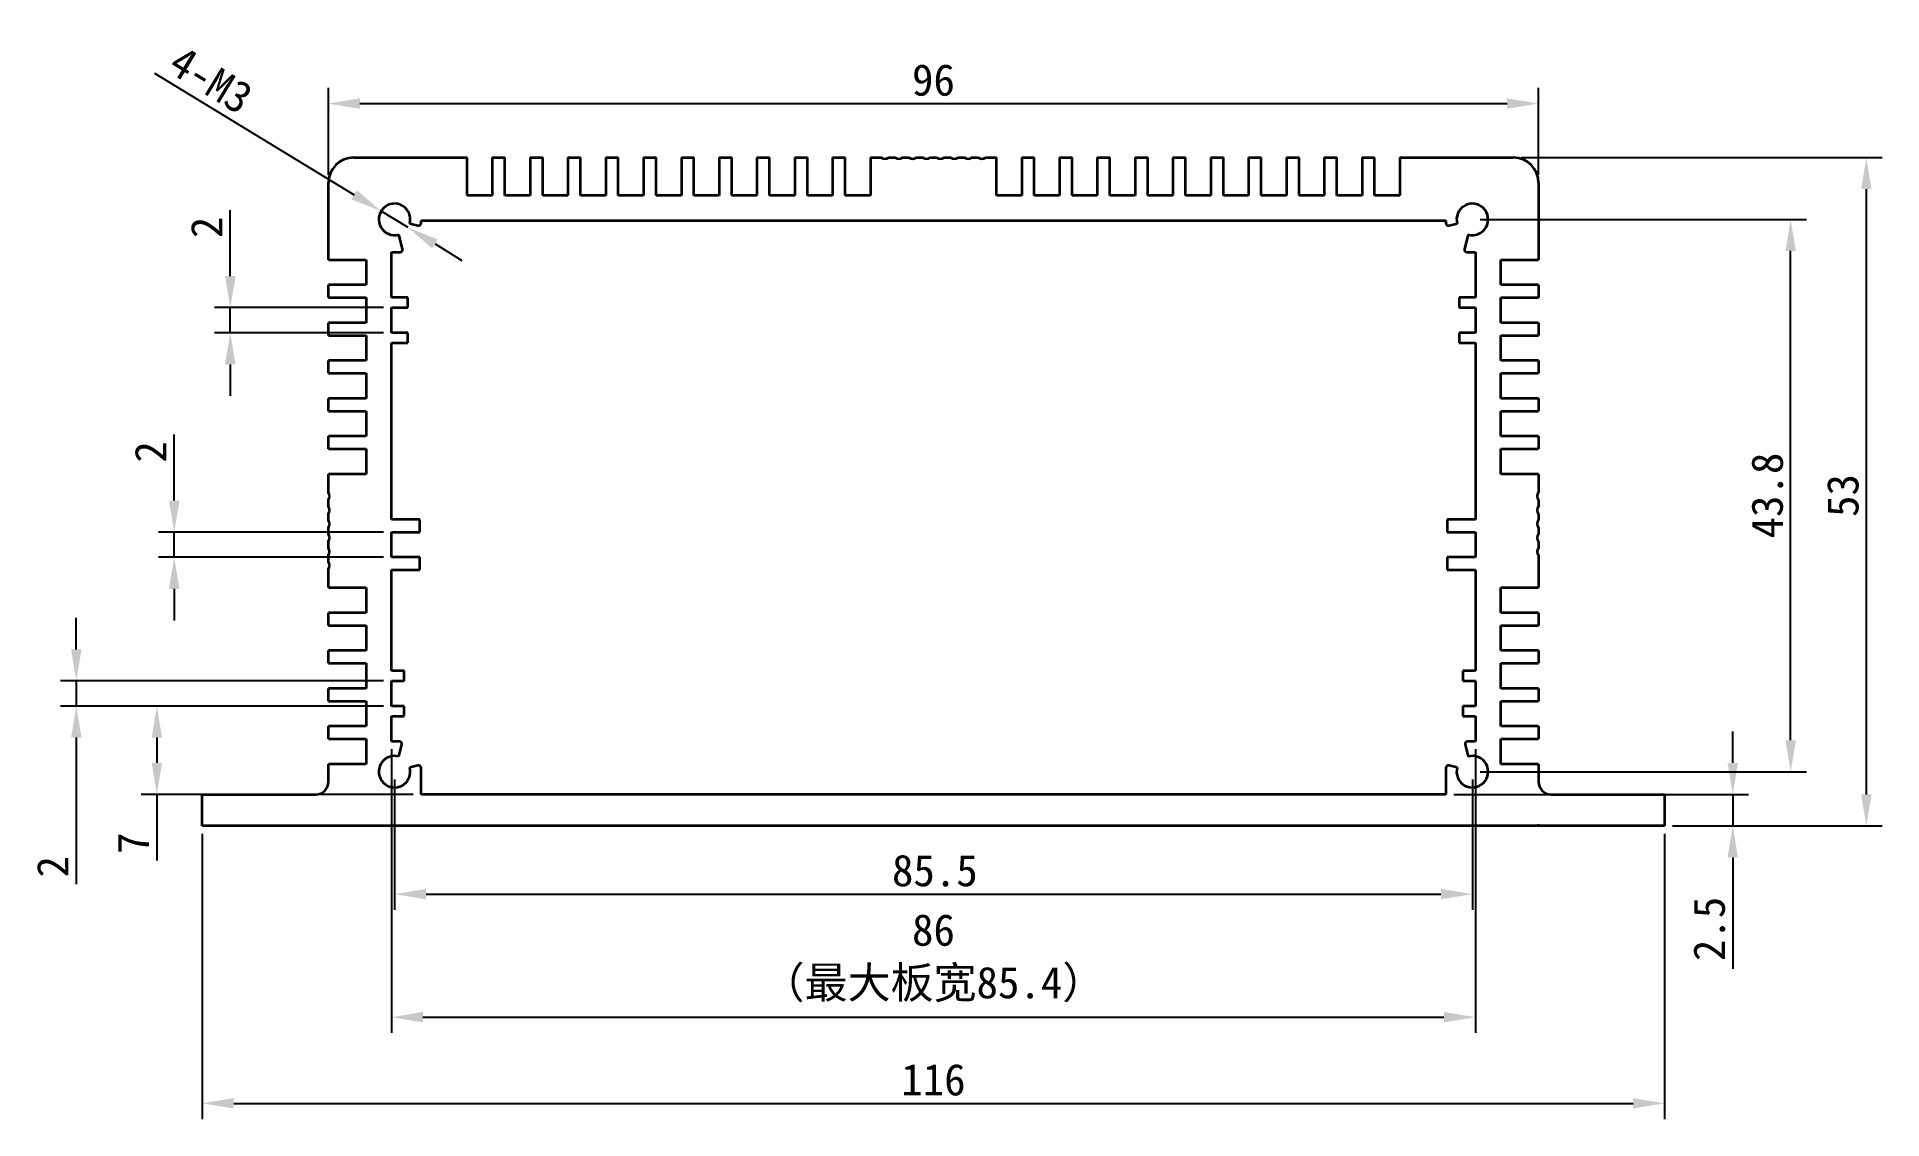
# Model space of a CAD drawing. Header units: millimetres. Extents: x -155 to -8, y 118 to 203.
import ezdxf

# ---------------------------------------------------------------- set-up
doc = ezdxf.new("R2010")
doc.units = ezdxf.units.MM
doc.header["$PDSIZE"] = -1
doc.layers.add('文字层', color=30, linetype='Continuous', lineweight=25)
doc.layers.add('细实线层', color=7, linetype='Continuous')
doc.styles.get("Standard").update_dxf_attribs({"font": 'simhei.ttf'})
doc.dimstyles.new('ISO-25', dxfattribs={"dimtxt": 2.5, "dimasz": 2.5, "dimexe": 1.25, "dimexo": 0.625, "dimtad": 1, "dimdec": 1, "dimdsep": 46, "dimtxsty": 'Standard', "dimcen": 2.5, "dimadec": 0, "dimazin": 0, "dimtfac": 1, "dimtdec": 1, "dimtmove": 0, "dimatfit": 3, "dimfxl": 1, "dimarcsym": 0})

# ---------------------------------------------------------------- blocks, each defined once
blk = doc.blocks.new('_D')
at = {"layer": 'Defpoints', "color": 0}
for p in [(-126.19, 145.09), (-40.69, 145.09), (-40.69, 135.38)]:
    blk.add_point(p, dxfattribs=at)
at = {"layer": '细实线层', "color": 0, "lineweight": -2}
for p, q in [((-126.19, 144.47), (-126.19, 134.13)), ((-40.69, 144.47), (-40.69, 134.13)), ((-123.69, 135.38), (-43.19, 135.38))]:
    blk.add_line(p, q, dxfattribs=at)
at = {"layer": '细实线层', "color": 0}
for points in [[(-123.69, 135.8), (-123.69, 134.97), (-126.19, 135.38)], [(-43.19, 135.8), (-43.19, 134.97), (-40.69, 135.38)]]:
    blk.add_solid(points, dxfattribs=at)
at = {"layer": '细实线层', "color": 0, "insert": (-83.33, 138.51), "char_height": 2.5, "attachment_point": 2}
blk.add_mtext('85.5', dxfattribs=at)
blk = doc.blocks.new('_D_1')
at = {"layer": 'Defpoints', "color": 0}
for p in [(-141.44, 140.79), (-25.44, 140.79), (-25.44, 118.79)]:
    blk.add_point(p, dxfattribs=at)
at = {"layer": '细实线层', "color": 0, "lineweight": -2}
for p, q in [((-141.44, 140.17), (-141.44, 117.54)), ((-25.44, 140.17), (-25.44, 117.54)), ((-138.94, 118.79), (-27.94, 118.79))]:
    blk.add_line(p, q, dxfattribs=at)
at = {"layer": '细实线层', "color": 0}
for points in [[(-138.94, 119.21), (-138.94, 118.38), (-141.44, 118.79)], [(-27.94, 119.21), (-27.94, 118.38), (-25.44, 118.79)]]:
    blk.add_solid(points, dxfattribs=at)
at = {"layer": '细实线层', "color": 0, "insert": (-83.44, 121.92), "char_height": 2.5, "attachment_point": 2}
blk.add_mtext('116', dxfattribs=at)
blk = doc.blocks.new('_D_2')
at = {"layer": 'Defpoints', "color": 0}
for p in [(-35.44, 198.07), (-131.44, 191.79), (-35.44, 191.79)]:
    blk.add_point(p, dxfattribs=at)
at = {"layer": '细实线层', "color": 0, "lineweight": -2}
for p, q in [((-131.44, 192.42), (-131.44, 199.32)), ((-35.44, 192.42), (-35.44, 199.32)), ((-128.94, 198.07), (-37.94, 198.07))]:
    blk.add_line(p, q, dxfattribs=at)
at = {"layer": '细实线层', "color": 0}
for points in [[(-128.94, 198.49), (-128.94, 197.66), (-131.44, 198.07)], [(-37.94, 198.49), (-37.94, 197.66), (-35.44, 198.07)]]:
    blk.add_solid(points, dxfattribs=at)
at = {"layer": '细实线层', "color": 0, "insert": (-83.44, 201.2), "char_height": 2.5, "attachment_point": 2}
blk.add_mtext('96', dxfattribs=at)
blk = doc.blocks.new('_D_3')
at = {"layer": 'Defpoints', "color": 0}
for p in [(-40.69, 188.89), (-15.44, 188.89), (-40.69, 145.09)]:
    blk.add_point(p, dxfattribs=at)
at = {"layer": '细实线层', "color": 0, "lineweight": -2}
for p, q in [((-40.06, 188.89), (-14.19, 188.89)), ((-15.44, 147.59), (-15.44, 186.39)), ((-40.06, 145.09), (-14.19, 145.09))]:
    blk.add_line(p, q, dxfattribs=at)
at = {"layer": '细实线层', "color": 0}
for points in [[(-15.85, 186.39), (-15.02, 186.39), (-15.44, 188.89)], [(-15.85, 147.59), (-15.02, 147.59), (-15.44, 145.09)]]:
    blk.add_solid(points, dxfattribs=at)
at = {"layer": '细实线层', "color": 0, "insert": (-18.56, 166.99), "char_height": 2.5, "attachment_point": 2, "rotation": 90}
blk.add_mtext('43.8', dxfattribs=at)
blk = doc.blocks.new('_D_4')
at = {"layer": 'Defpoints', "color": 0}
for p in [(-37.44, 193.79), (-25.44, 140.79), (-9.44, 140.79)]:
    blk.add_point(p, dxfattribs=at)
at = {"layer": '细实线层', "color": 0, "lineweight": -2}
for p, q in [((-36.81, 193.79), (-8.19, 193.79)), ((-9.44, 191.29), (-9.44, 143.29)), ((-24.81, 140.79), (-8.19, 140.79))]:
    blk.add_line(p, q, dxfattribs=at)
at = {"layer": '细实线层', "color": 0}
for points in [[(-9.85, 191.29), (-9.02, 191.29), (-9.44, 193.79)], [(-9.85, 143.29), (-9.02, 143.29), (-9.44, 140.79)]]:
    blk.add_solid(points, dxfattribs=at)
at = {"layer": '细实线层', "color": 0, "insert": (-12.56, 166.99), "char_height": 2.5, "attachment_point": 2, "rotation": 90}
blk.add_mtext('53', dxfattribs=at)
blk = doc.blocks.new('_D_5')
at = {"layer": 'Defpoints', "color": 0}
for p in [(-42.79, 143.29), (-25.44, 140.79), (-20.03, 140.79)]:
    blk.add_point(p, dxfattribs=at)
at = {"layer": '细实线层', "color": 0, "lineweight": -2}
for p, q in [((-20.03, 145.79), (-20.03, 148.29)), ((-42.16, 143.29), (-18.78, 143.29)), ((-20.03, 143.29), (-20.03, 140.79)), ((-24.81, 140.79), (-18.78, 140.79)), ((-20.03, 138.29), (-20.03, 129.46))]:
    blk.add_line(p, q, dxfattribs=at)
at = {"layer": '细实线层', "color": 0}
for points in [[(-20.45, 145.79), (-19.62, 145.79), (-20.03, 143.29)], [(-20.45, 138.29), (-19.62, 138.29), (-20.03, 140.79)]]:
    blk.add_solid(points, dxfattribs=at)
at = {"layer": '细实线层', "color": 0, "insert": (-23.16, 132.62), "char_height": 2.5, "attachment_point": 2, "rotation": 90}
blk.add_mtext('2.5', dxfattribs=at)
blk = doc.blocks.new('_D_8')
at = {"layer": 'Defpoints', "color": 0}
for p in [(-151.44, 152.29), (-126.44, 152.29), (-126.44, 150.29)]:
    blk.add_point(p, dxfattribs=at)
at = {"layer": '细实线层', "color": 0, "lineweight": -2}
for p, q in [((-151.44, 154.79), (-151.44, 157.29)), ((-127.06, 152.29), (-152.69, 152.29)), ((-151.44, 152.29), (-151.44, 150.29)), ((-127.06, 150.29), (-152.69, 150.29)), ((-151.44, 147.79), (-151.44, 136.18))]:
    blk.add_line(p, q, dxfattribs=at)
at = {"layer": '细实线层', "color": 0}
for points in [[(-151.85, 154.79), (-151.02, 154.79), (-151.44, 152.29)], [(-151.85, 147.79), (-151.02, 147.79), (-151.44, 150.29)]]:
    blk.add_solid(points, dxfattribs=at)
at = {"layer": '细实线层', "color": 0, "insert": (-154.56, 137.55), "char_height": 2.5, "attachment_point": 2, "rotation": 90}
blk.add_mtext('2', dxfattribs=at)
blk = doc.blocks.new('_D_10')
at = {"layer": 'Defpoints', "color": 0}
for p in [(-143.67, 164.09), (-126.44, 164.09), (-126.44, 162.09)]:
    blk.add_point(p, dxfattribs=at)
at = {"layer": '细实线层', "color": 0, "lineweight": -2}
for p, q in [((-143.67, 166.59), (-143.67, 171.82)), ((-127.06, 164.09), (-144.92, 164.09)), ((-143.67, 162.09), (-143.67, 164.09)), ((-127.06, 162.09), (-144.92, 162.09)), ((-143.67, 159.59), (-143.67, 157.09))]:
    blk.add_line(p, q, dxfattribs=at)
at = {"layer": '细实线层', "color": 0}
for points in [[(-144.09, 166.59), (-143.25, 166.59), (-143.67, 164.09)], [(-144.09, 159.59), (-143.25, 159.59), (-143.67, 162.09)]]:
    blk.add_solid(points, dxfattribs=at)
at = {"layer": '细实线层', "color": 0, "insert": (-146.8, 170.45), "char_height": 2.5, "attachment_point": 2, "rotation": 90}
blk.add_mtext('2', dxfattribs=at)
blk = doc.blocks.new('_D_12')
at = {"layer": 'Defpoints', "color": 0}
for p in [(-139.22, 181.89), (-126.44, 181.89), (-126.44, 179.89)]:
    blk.add_point(p, dxfattribs=at)
at = {"layer": '细实线层', "color": 0, "lineweight": -2}
for p, q in [((-139.22, 184.39), (-139.22, 189.62)), ((-127.06, 181.89), (-140.47, 181.89)), ((-139.22, 179.89), (-139.22, 181.89)), ((-127.06, 179.89), (-140.47, 179.89)), ((-139.22, 177.39), (-139.22, 174.89))]:
    blk.add_line(p, q, dxfattribs=at)
at = {"layer": '细实线层', "color": 0}
for points in [[(-139.64, 184.39), (-138.8, 184.39), (-139.22, 181.89)], [(-139.64, 177.39), (-138.8, 177.39), (-139.22, 179.89)]]:
    blk.add_solid(points, dxfattribs=at)
at = {"layer": '细实线层', "color": 0, "insert": (-142.35, 188.25), "char_height": 2.5, "attachment_point": 2, "rotation": 90}
blk.add_mtext('2', dxfattribs=at)
blk = doc.blocks.new('_D_13')
at = {"layer": 'Defpoints', "color": 0}
for p in [(-126.44, 147.49), (-40.44, 147.49), (-40.44, 125.62)]:
    blk.add_point(p, dxfattribs=at)
at = {"layer": '文字层', "color": 0, "lineweight": -2}
for p, q in [((-126.44, 146.87), (-126.44, 124.37)), ((-40.44, 146.87), (-40.44, 124.37)), ((-123.94, 125.62), (-42.94, 125.62))]:
    blk.add_line(p, q, dxfattribs=at)
at = {"layer": '文字层', "color": 0}
for points in [[(-123.94, 126.04), (-123.94, 125.21), (-126.44, 125.62)], [(-42.94, 126.04), (-42.94, 125.21), (-40.44, 125.62)]]:
    blk.add_solid(points, dxfattribs=at)
at = {"layer": '文字层', "color": 0, "insert": (-83.44, 133.79), "char_height": 2.5, "attachment_point": 2}
blk.add_mtext('86\\P（最大板宽85.4）', dxfattribs=at)
blk = doc.blocks.new('_D_14')
at = {"layer": 'Defpoints', "color": 0}
for p in [(-127.25, 189.54), (-125.12, 188.24)]:
    blk.add_point(p, dxfattribs=at)
at = {"layer": '细实线层', "color": 0, "lineweight": -2}
for p, q in [((-145.24, 200.48), (-129.39, 190.84)), ((-125.12, 188.24), (-127.25, 189.54)), ((-122.98, 186.94), (-120.85, 185.64))]:
    blk.add_line(p, q, dxfattribs=at)
at = {"layer": '细实线层', "color": 0}
for points in [[(-129.17, 191.2), (-129.61, 190.48), (-127.25, 189.54)], [(-122.77, 187.3), (-123.2, 186.59), (-125.12, 188.24)]]:
    blk.add_solid(points, dxfattribs=at)
at = {"layer": '细实线层', "color": 0, "insert": (-140.75, 199.95), "char_height": 2.5, "attachment_point": 5, "rotation": 328.6928}
blk.add_mtext('4-M3', dxfattribs=at)
blk = doc.blocks.new('*D25')
at = {"color": 0, "lineweight": -2}
for p, q in [((-127.06, 150.29), (-146.3, 150.29)), ((-145.05, 147.79), (-145.05, 145.79)), ((-124.71, 143.29), (-146.3, 143.29)), ((-145.05, 143.29), (-145.05, 138.04))]:
    blk.add_line(p, q, dxfattribs=at)
at = {"color": 0}
for points in [[(-145.46, 147.79), (-144.63, 147.79), (-145.05, 150.29)], [(-145.46, 145.79), (-144.63, 145.79), (-145.05, 143.29)]]:
    blk.add_solid(points, dxfattribs=at)
at = {"layer": 'Defpoints', "color": 0}
for p in [(-126.44, 150.29), (-145.05, 143.29), (-124.09, 143.29)]:
    blk.add_point(p, dxfattribs=at)
at = {"color": 0, "insert": (-146.92, 139.42), "char_height": 2.5, "attachment_point": 5, "rotation": 90}
blk.add_mtext('7', dxfattribs=at)

msp = doc.modelspace()

# ---------------------------------------------------------------- linework, layer by layer
at = {"color": 7, "linetype": 'Continuous', "lineweight": 35}
for p, q in [((-129.44, 193.79), (-120.44, 193.79)), ((-120.44, 190.79), (-120.44, 193.79)), ((-118.44, 193.79), (-118.44, 190.79)), ((-118.44, 193.79), (-117.44, 193.79)), ((-117.44, 190.79), (-117.44, 193.79)), ((-115.44, 193.79), (-115.44, 190.79)), ((-115.44, 193.79), (-114.44, 193.79)), ((-114.44, 190.79), (-114.44, 193.79)), ((-112.44, 193.79), (-112.44, 190.79)), ((-112.44, 193.79), (-111.44, 193.79)), ((-111.44, 190.79), (-111.44, 193.79)), ((-109.44, 193.79), (-109.44, 190.79)), ((-109.44, 193.79), (-108.44, 193.79)), ((-108.44, 190.79), (-108.44, 193.79)), ((-106.44, 193.79), (-106.44, 190.79)), ((-106.44, 193.79), (-105.44, 193.79)), ((-105.44, 190.79), (-105.44, 193.79)), ((-103.44, 193.79), (-103.44, 190.79)), ((-103.44, 193.79), (-102.44, 193.79)), ((-102.44, 190.79), (-102.44, 193.79)), ((-100.44, 193.79), (-100.44, 190.79)), ((-100.44, 193.79), (-99.44, 193.79)), ((-99.44, 190.79), (-99.44, 193.79)), ((-97.44, 193.79), (-97.44, 190.79)), ((-97.44, 193.79), (-96.44, 193.79)), ((-96.44, 190.79), (-96.44, 193.79)), ((-94.44, 193.79), (-94.44, 190.79)), ((-94.44, 193.79), (-93.44, 193.79)), ((-93.44, 190.79), (-93.44, 193.79)), ((-91.44, 193.79), (-91.44, 190.79)), ((-91.44, 193.79), (-90.44, 193.79)), ((-90.44, 190.79), (-90.44, 193.79)), ((-88.44, 193.79), (-88.44, 190.79)), ((-88.44, 193.79), (-87.59, 193.79)), ((-86.99, 193.79), (-86.49, 193.79)), ((-85.89, 193.79), (-85.39, 193.79)), ((-84.79, 193.79), (-84.29, 193.79)), ((-83.69, 193.79), (-83.19, 193.79)), ((-82.59, 193.79), (-82.09, 193.79)), ((-81.49, 193.79), (-80.99, 193.79)), ((-80.39, 193.79), (-79.89, 193.79)), ((-79.29, 193.79), (-78.44, 193.79)), ((-78.44, 190.79), (-78.44, 193.79)), ((-76.44, 193.79), (-76.44, 190.79)), ((-76.44, 193.79), (-75.44, 193.79)), ((-75.44, 190.79), (-75.44, 193.79)), ((-73.44, 193.79), (-73.44, 190.79)), ((-73.44, 193.79), (-72.44, 193.79)), ((-72.44, 190.79), (-72.44, 193.79)), ((-70.44, 193.79), (-70.44, 190.79)), ((-70.44, 193.79), (-69.44, 193.79)), ((-69.44, 190.79), (-69.44, 193.79)), ((-67.44, 193.79), (-67.44, 190.79)), ((-67.44, 193.79), (-66.44, 193.79)), ((-66.44, 190.79), (-66.44, 193.79)), ((-64.44, 193.79), (-64.44, 190.79)), ((-64.44, 193.79), (-63.44, 193.79)), ((-63.44, 190.79), (-63.44, 193.79)), ((-61.44, 193.79), (-61.44, 190.79)), ((-61.44, 193.79), (-60.44, 193.79)), ((-60.44, 190.79), (-60.44, 193.79)), ((-58.44, 193.79), (-58.44, 190.79)), ((-58.44, 193.79), (-57.44, 193.79)), ((-57.44, 190.79), (-57.44, 193.79)), ((-55.44, 193.79), (-55.44, 190.79)), ((-55.44, 193.79), (-54.44, 193.79)), ((-54.44, 190.79), (-54.44, 193.79)), ((-52.44, 193.79), (-52.44, 190.79)), ((-52.44, 193.79), (-51.44, 193.79)), ((-51.44, 190.79), (-51.44, 193.79)), ((-49.44, 193.79), (-49.44, 190.79)), ((-49.44, 193.79), (-48.44, 193.79)), ((-48.44, 190.79), (-48.44, 193.79)), ((-46.44, 193.79), (-46.44, 190.79)), ((-46.44, 193.79), (-37.44, 193.79)), ((-131.44, 185.69), (-131.44, 191.79)), ((-35.44, 191.79), (-35.44, 185.69)), ((-118.44, 190.79), (-120.44, 190.79)), ((-115.44, 190.79), (-117.44, 190.79)), ((-112.44, 190.79), (-114.44, 190.79)), ((-109.44, 190.79), (-111.44, 190.79)), ((-106.44, 190.79), (-108.44, 190.79)), ((-103.44, 190.79), (-105.44, 190.79)), ((-100.44, 190.79), (-102.44, 190.79)), ((-97.44, 190.79), (-99.44, 190.79)), ((-94.44, 190.79), (-96.44, 190.79)), ((-91.44, 190.79), (-93.44, 190.79)), ((-88.44, 190.79), (-90.44, 190.79)), ((-76.44, 190.79), (-78.44, 190.79)), ((-73.44, 190.79), (-75.44, 190.79)), ((-70.44, 190.79), (-72.44, 190.79)), ((-67.44, 190.79), (-69.44, 190.79)), ((-64.44, 190.79), (-66.44, 190.79)), ((-61.44, 190.79), (-63.44, 190.79)), ((-58.44, 190.79), (-60.44, 190.79)), ((-55.44, 190.79), (-57.44, 190.79)), ((-52.44, 190.79), (-54.44, 190.79)), ((-49.44, 190.79), (-51.44, 190.79)), ((-46.44, 190.79), (-48.44, 190.79)), ((-125.56, 186.54), (-125.86, 187.68)), ((-124.98, 188.57), (-124.34, 188.4)), ((-124.09, 188.79), (-42.79, 188.79)), ((-124.09, 188.59), (-124.09, 188.79)), ((-42.79, 188.79), (-42.79, 188.59)), ((-42.53, 188.4), (-41.89, 188.57)), ((-41.01, 187.68), (-41.32, 186.54)), ((-126.44, 186.29), (-125.75, 186.29)), ((-126.44, 182.69), (-126.44, 186.29)), ((-41.12, 186.29), (-40.44, 186.29)), ((-40.44, 186.29), (-40.44, 182.69)), ((-131.44, 185.69), (-128.44, 185.69)), ((-128.44, 185.69), (-128.44, 183.69)), ((-38.44, 185.69), (-35.44, 185.69)), ((-38.44, 183.69), (-38.44, 185.69)), ((-128.44, 183.69), (-131.44, 183.69)), ((-131.44, 182.69), (-131.44, 183.69)), ((-35.44, 183.69), (-38.44, 183.69)), ((-35.44, 183.69), (-35.44, 182.69)), ((-131.44, 182.69), (-128.44, 182.69)), ((-128.44, 182.69), (-128.44, 180.69)), ((-125.14, 182.69), (-126.44, 182.69)), ((-126.44, 181.89), (-125.14, 181.89)), ((-126.44, 179.89), (-126.44, 181.89)), ((-125.14, 181.89), (-125.14, 182.69)), ((-41.73, 182.69), (-41.73, 181.89)), ((-40.44, 182.69), (-41.73, 182.69)), ((-41.73, 181.89), (-40.44, 181.89)), ((-40.44, 181.89), (-40.44, 179.89)), ((-38.44, 182.69), (-35.44, 182.69)), ((-38.44, 180.69), (-38.44, 182.69)), ((-128.44, 180.69), (-131.44, 180.69)), ((-131.44, 179.69), (-131.44, 180.69)), ((-35.44, 180.69), (-38.44, 180.69)), ((-35.44, 180.69), (-35.44, 179.69)), ((-131.44, 179.69), (-128.44, 179.69)), ((-128.44, 179.69), (-128.44, 177.69)), ((-125.14, 179.89), (-126.44, 179.89)), ((-126.44, 179.09), (-125.14, 179.09)), ((-126.44, 165.09), (-126.44, 179.09)), ((-125.14, 179.09), (-125.14, 179.89)), ((-41.73, 179.89), (-41.73, 179.09)), ((-40.44, 179.89), (-41.73, 179.89)), ((-41.73, 179.09), (-40.44, 179.09)), ((-40.44, 179.09), (-40.44, 165.09)), ((-38.44, 179.69), (-35.44, 179.69)), ((-38.44, 177.69), (-38.44, 179.69)), ((-128.44, 177.69), (-131.44, 177.69)), ((-131.44, 176.69), (-131.44, 177.69)), ((-35.44, 177.69), (-38.44, 177.69)), ((-35.44, 177.69), (-35.44, 176.69)), ((-131.44, 176.69), (-128.44, 176.69)), ((-128.44, 176.69), (-128.44, 174.69)), ((-38.44, 176.69), (-35.44, 176.69)), ((-38.44, 174.69), (-38.44, 176.69)), ((-128.44, 174.69), (-131.44, 174.69)), ((-131.44, 173.69), (-131.44, 174.69)), ((-35.44, 174.69), (-38.44, 174.69)), ((-35.44, 174.69), (-35.44, 173.69)), ((-131.44, 173.69), (-128.44, 173.69)), ((-128.44, 173.69), (-128.44, 171.69)), ((-38.44, 173.69), (-35.44, 173.69)), ((-38.44, 171.69), (-38.44, 173.69)), ((-128.44, 171.69), (-131.44, 171.69)), ((-131.44, 170.69), (-131.44, 171.69)), ((-35.44, 171.69), (-38.44, 171.69)), ((-35.44, 171.69), (-35.44, 170.69)), ((-131.44, 170.69), (-128.44, 170.69)), ((-128.44, 170.69), (-128.44, 168.69)), ((-38.44, 170.69), (-35.44, 170.69)), ((-38.44, 168.69), (-38.44, 170.69)), ((-128.44, 168.69), (-131.44, 168.69)), ((-131.44, 167.24), (-131.44, 168.69)), ((-35.44, 168.69), (-38.44, 168.69)), ((-35.44, 168.69), (-35.44, 167.24)), ((-131.44, 166.14), (-131.44, 166.64)), ((-131.44, 165.04), (-131.44, 165.54)), ((-35.44, 166.64), (-35.44, 166.14)), ((-35.44, 165.54), (-35.44, 165.04)), ((-131.44, 163.94), (-131.44, 164.44)), ((-124.19, 165.09), (-126.44, 165.09)), ((-126.44, 164.09), (-124.19, 164.09)), ((-126.44, 162.09), (-126.44, 164.09)), ((-124.19, 164.09), (-124.19, 165.09)), ((-42.69, 165.09), (-42.69, 164.09)), ((-40.44, 165.09), (-42.69, 165.09)), ((-42.69, 164.09), (-40.44, 164.09)), ((-40.44, 164.09), (-40.44, 162.09)), ((-35.44, 164.44), (-35.44, 163.94)), ((-131.44, 162.84), (-131.44, 163.34)), ((-35.44, 163.34), (-35.44, 162.84)), ((-131.44, 161.74), (-131.44, 162.24)), ((-131.44, 159.69), (-131.44, 161.14)), ((-124.19, 162.09), (-126.44, 162.09)), ((-126.44, 161.09), (-124.19, 161.09)), ((-126.44, 153.09), (-126.44, 161.09)), ((-124.19, 161.09), (-124.19, 162.09)), ((-42.69, 162.09), (-42.69, 161.09)), ((-40.44, 162.09), (-42.69, 162.09)), ((-42.69, 161.09), (-40.44, 161.09)), ((-40.44, 161.09), (-40.44, 153.09)), ((-35.44, 162.24), (-35.44, 159.69)), ((-131.44, 159.69), (-128.44, 159.69)), ((-128.44, 159.69), (-128.44, 157.69)), ((-38.44, 159.69), (-35.44, 159.69)), ((-38.44, 157.69), (-38.44, 159.69)), ((-128.44, 157.69), (-131.44, 157.69)), ((-131.44, 156.69), (-131.44, 157.69)), ((-131.44, 156.69), (-128.44, 156.69)), ((-128.44, 156.69), (-128.44, 154.69)), ((-35.44, 157.69), (-38.44, 157.69)), ((-38.44, 156.69), (-35.44, 156.69)), ((-38.44, 154.69), (-38.44, 156.69)), ((-35.44, 157.69), (-35.44, 156.69)), ((-128.44, 154.69), (-131.44, 154.69)), ((-131.44, 153.69), (-131.44, 154.69)), ((-35.44, 154.69), (-38.44, 154.69)), ((-35.44, 154.69), (-35.44, 153.69)), ((-131.44, 153.69), (-128.44, 153.69)), ((-128.44, 153.69), (-128.44, 151.69)), ((-125.44, 153.09), (-126.44, 153.09)), ((-126.44, 152.29), (-125.44, 152.29)), ((-126.44, 150.29), (-126.44, 152.29)), ((-125.44, 152.29), (-125.44, 153.09)), ((-41.44, 153.09), (-41.44, 152.29)), ((-40.44, 153.09), (-41.44, 153.09)), ((-41.44, 152.29), (-40.44, 152.29)), ((-40.44, 152.29), (-40.44, 150.29)), ((-38.44, 153.69), (-35.44, 153.69)), ((-38.44, 151.69), (-38.44, 153.69)), ((-128.44, 151.69), (-131.44, 151.69)), ((-131.44, 150.69), (-131.44, 151.69)), ((-35.44, 151.69), (-38.44, 151.69)), ((-35.44, 151.69), (-35.44, 150.69)), ((-131.44, 150.69), (-128.44, 150.69)), ((-128.44, 150.69), (-128.44, 148.69)), ((-125.44, 150.29), (-126.44, 150.29)), ((-126.44, 149.49), (-125.44, 149.49)), ((-126.44, 147.49), (-126.44, 149.49)), ((-125.44, 149.49), (-125.44, 150.29)), ((-40.44, 150.29), (-41.44, 150.29)), ((-41.44, 150.29), (-41.44, 149.49)), ((-41.44, 149.49), (-40.44, 149.49)), ((-40.44, 149.49), (-40.44, 147.49)), ((-38.44, 150.69), (-35.44, 150.69)), ((-38.44, 148.69), (-38.44, 150.69)), ((-128.44, 148.69), (-131.44, 148.69)), ((-131.44, 147.69), (-131.44, 148.69)), ((-35.44, 148.69), (-38.44, 148.69)), ((-35.44, 148.69), (-35.44, 147.69)), ((-131.44, 147.69), (-128.44, 147.69)), ((-128.44, 147.69), (-128.44, 145.69)), ((-125.8, 147.49), (-126.44, 147.49)), ((-125.86, 146.3), (-125.61, 147.24)), ((-41.26, 147.24), (-41.01, 146.3)), ((-40.44, 147.49), (-41.07, 147.49)), ((-38.44, 147.69), (-35.44, 147.69)), ((-38.44, 145.69), (-38.44, 147.69)), ((-128.44, 145.69), (-131.44, 145.69)), ((-131.44, 144.29), (-131.44, 145.69)), ((-124.34, 145.59), (-124.98, 145.42)), ((-124.09, 143.29), (-124.09, 145.39)), ((-42.79, 145.39), (-42.79, 143.29)), ((-41.89, 145.42), (-42.53, 145.59)), ((-35.44, 145.69), (-38.44, 145.69)), ((-35.44, 145.69), (-35.44, 144.29)), ((-141.44, 140.79), (-141.44, 143.29)), ((-141.44, 143.29), (-132.44, 143.29)), ((-42.79, 143.29), (-124.09, 143.29)), ((-34.44, 143.29), (-25.44, 143.29)), ((-25.44, 143.29), (-25.44, 140.79)), ((-25.44, 140.79), (-141.44, 140.79))]:
    msp.add_line(p, q, dxfattribs=at)
at = {"color": 7, "linetype": 'Continuous'}
for q in [(-35.51, 140.79), (-35.44, 140.94)]:
    msp.add_line((-35.44, 140.79), q, dxfattribs=at)
at = {"color": 7, "linetype": 'Continuous', "lineweight": 35}
for centre, radius, start, end in [((-129.44, 191.79), 2, 90, 180), ((-87.29, 194.19), 0.5, 233.1301, 306.8699), ((-86.19, 194.19), 0.5, 233.1301, 306.8699), ((-85.09, 194.19), 0.5, 233.1301, 306.8699), ((-83.99, 194.19), 0.5, 233.1301, 306.8699), ((-82.89, 194.19), 0.5, 233.1301, 306.8699), ((-81.79, 194.19), 0.5, 233.1301, 306.8699), ((-80.69, 194.19), 0.5, 233.1301, 306.8699), ((-79.59, 194.19), 0.5, 233.1301, 306.8699), ((-37.44, 191.79), 2, 0, 90), ((-126.19, 188.89), 1.25, 345, 285), ((-40.69, 188.89), 1.25, 255, 195), ((-124.29, 188.59), 0.2, 255, 0), ((-42.59, 188.59), 0.2, 180, 285), ((-125.75, 186.49), 0.2, 270, 15), ((-41.12, 186.49), 0.2, 165, 270), ((-131.84, 166.94), 0.5, 323.1301, 36.8699), ((-35.04, 166.94), 0.5, 143.1301, 216.8699), ((-131.84, 165.84), 0.5, 323.1301, 36.8699), ((-35.04, 165.84), 0.5, 143.1301, 216.8699), ((-131.84, 164.74), 0.5, 323.1301, 36.8699), ((-131.84, 163.64), 0.5, 323.1301, 36.8699), ((-35.04, 164.74), 0.5, 143.1301, 216.8699), ((-35.04, 163.64), 0.5, 143.1301, 216.8699), ((-131.84, 162.54), 0.5, 323.1301, 36.8699), ((-35.04, 162.54), 0.5, 143.1301, 216.8699), ((-131.84, 161.44), 0.5, 323.1301, 36.8699), ((-125.8, 147.29), 0.2, 345, 90), ((-41.07, 147.29), 0.2, 90, 195), ((-126.19, 145.09), 1.25, 75, 15), ((-124.29, 145.39), 0.2, 0, 105), ((-42.59, 145.39), 0.2, 75, 180), ((-40.69, 145.09), 1.25, 165, 105), ((-132.44, 144.29), 1, 270, 0), ((-34.44, 144.29), 1, 180, 270)]:
    msp.add_arc(centre, radius, start, end, dxfattribs=at)
at = {"color": 7, "linetype": 'Continuous'}
msp.add_point((-35.44, 140.79), dxfattribs=at)

# ---------------------------------------------------------------- dimensions: what is measured, and where the dimension line sits
dim = msp.add_linear_dim(base=(-145.05, 143.29), p1=(-126.44, 150.29), p2=(-124.09, 143.29), angle=270, dimstyle='ISO-25')
dim.commit()
dim.dimension.update_dxf_attribs({"geometry": '*D25', "text_midpoint": (-145.05, 139.42), "dimtype": 160})
at = {"layer": '文字层'}
dim = msp.add_linear_dim(base=(-40.44, 125.62), p1=(-126.44, 147.49), p2=(-40.44, 147.49), text='<>\\P（最大板宽85.4）', dimstyle='ISO-25', dxfattribs=at)
dim.commit()
dim.dimension.update_dxf_attribs({"geometry": '_D_13', "text_midpoint": (-83.44, 125.62), "dimtype": 160})
at = {"layer": '细实线层'}
dim = msp.add_diameter_dim_2p(p1=(-125.12, 188.24), p2=(-127.25, 189.54), text='4-M3', dimstyle='ISO-25', dxfattribs=at)
dim.commit()
dim.dimension.update_dxf_attribs({"geometry": '_D_14', "text_midpoint": (-141.73, 198.34), "dimtype": 163})
for base, p1, p2, picture, middle in [((-35.44, 198.07), (-131.44, 191.79), (-35.44, 191.79), '_D_2', (-83.44, 198.07)), ((-40.69, 135.38), (-126.19, 145.09), (-40.69, 145.09), '_D', (-83.33, 135.38)), ((-25.44, 118.79), (-141.44, 140.79), (-25.44, 140.79), '_D_1', (-83.44, 118.79))]:
    dim = msp.add_linear_dim(base=base, p1=p1, p2=p2, dimstyle='ISO-25', dxfattribs=at)
    dim.commit()
    dim.dimension.update_dxf_attribs({"geometry": picture, "text_midpoint": middle, "dimtype": 160})
for base, p1, p2, picture, middle in [((-9.44, 140.79), (-37.44, 193.79), (-25.44, 140.79), '_D_4', (-9.44, 166.99)), ((-139.22, 181.89), (-126.44, 179.89), (-126.44, 181.89), '_D_12', (-139.22, 188.25)), ((-15.44, 188.89), (-40.69, 145.09), (-40.69, 188.89), '_D_3', (-15.44, 166.99)), ((-143.67, 164.09), (-126.44, 162.09), (-126.44, 164.09), '_D_10', (-143.67, 170.45)), ((-151.44, 152.29), (-126.44, 150.29), (-126.44, 152.29), '_D_8', (-151.44, 137.55)), ((-20.03, 140.79), (-42.79, 143.29), (-25.44, 140.79), '_D_5', (-20.03, 132.62))]:
    dim = msp.add_linear_dim(base=base, p1=p1, p2=p2, angle=90, dimstyle='ISO-25', dxfattribs=at)
    dim.commit()
    dim.dimension.update_dxf_attribs({"geometry": picture, "text_midpoint": middle, "dimtype": 160})

doc.saveas('drawing.dxf')
